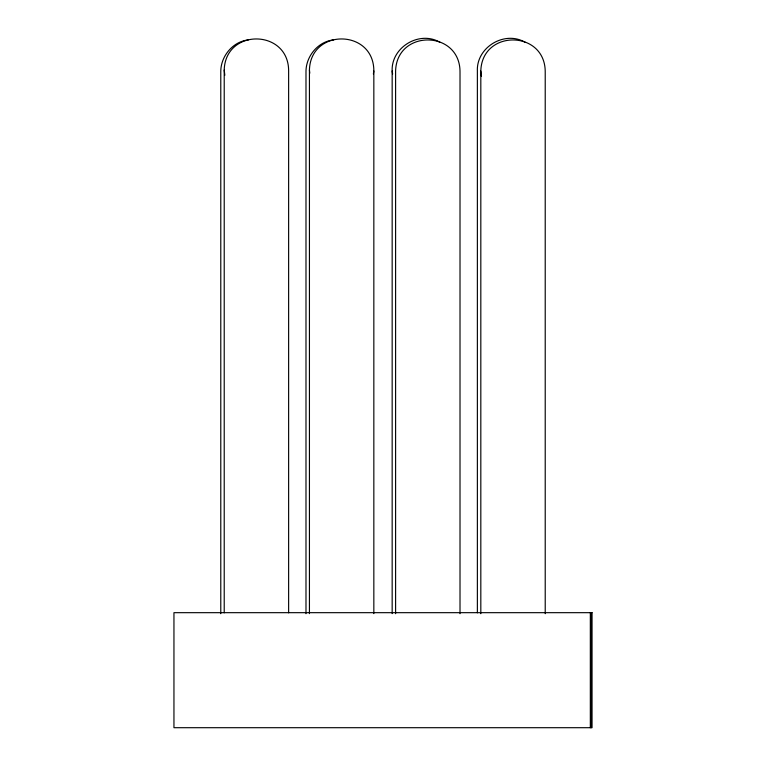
<?xml version="1.0" encoding="UTF-8"?>
<svg xmlns="http://www.w3.org/2000/svg" width="766" height="766" viewBox="0 0 766 766"><rect width="100%" height="100%" fill="white"/><g stroke="black" fill="none" stroke-linecap="round" stroke-linejoin="round"><path stroke-width="1.15" d="M392.163 613.623L392.163 70.951C391.11 47.157 419.653 30.152 440.077 42.389M224.218 612.819L224.218 70.051C225.3 28.007 288.715 28.888 288.629 70.951L288.629 612.819M309.435 613.614L309.435 70.051C310.517 28.007 373.932 28.888 373.837 70.951L373.837 613.623M373.387 74.072L373.837 70.951M480.818 613.69L480.818 71.066C481.9 29.012 545.315 29.893 545.22 71.956L545.22 613.69M248.375 39.909C232.73 41.508 220.579 56.445 220.78 71.956L220.78 613.69M333.583 39.909C317.938 41.508 305.787 56.445 305.988 71.956L305.988 613.69M525.294 42.389C504.861 30.152 476.328 47.157 477.371 70.951L477.371 612.819M392.163 70.951L392.613 74.072M480.818 71.066L481.431 76.284M309.435 70.051L309.799 73.182M224.218 70.051L224.831 75.269M591.189 612.676L591.189 727.7M590.327 612.676L590.327 727.7M460.012 613.69L460.012 71.956C460.098 29.893 396.683 29.012 395.601 71.066L395.601 613.69M592.051 612.676L173.949 612.676L173.949 727.7L592.051 727.7L592.051 612.676"/></g></svg>
